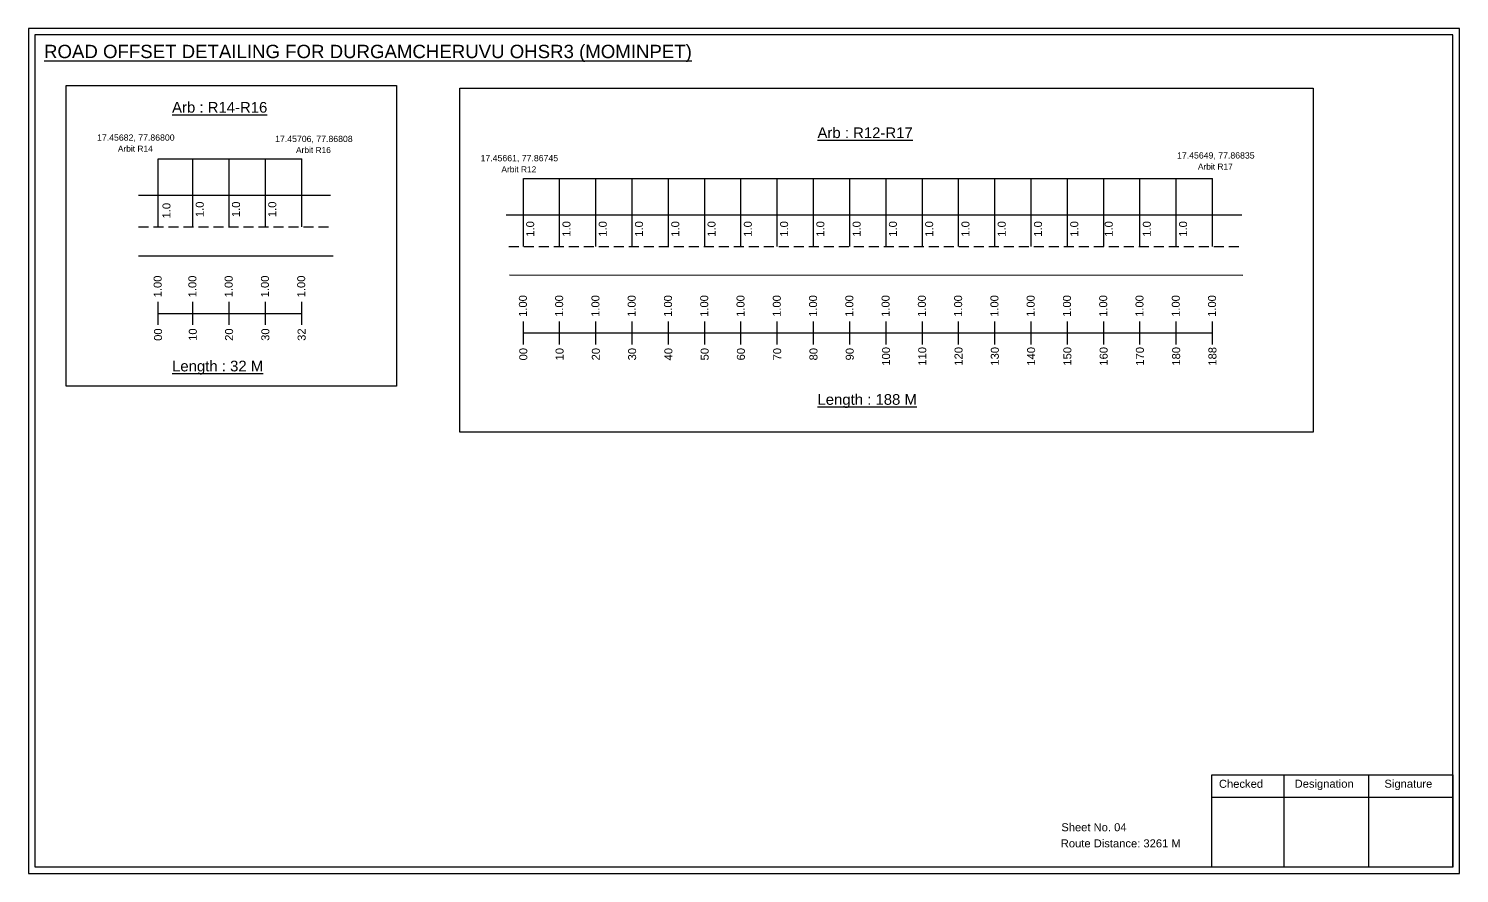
# Model space of a CAD drawing. Header units: inches. Extents: x 1512 to 7627, y 399 to 2397.
# Drawn here: x 7071 to 7607, y 498 to 814 of the extents above; entities that cross this region are included whole.
import ezdxf

# ---------------------------------------------------------------- set-up
doc = ezdxf.new("R2010")
doc.units = ezdxf.units.IN
doc.header["$MEASUREMENT"] = 0
doc.linetypes.add('DASHED2', pattern=[0.375, 0.25, -0.125])
doc.layers.add('PDF_Geometry', color=7, linetype='Continuous')
doc.layers.add('PDF_Text', color=5, linetype='Continuous')
doc.styles.add('PDF Arial', font='arial.ttf')
doc.styles.get("Standard").update_dxf_attribs({"font": 'arial.ttf'})

msp = doc.modelspace()

# ---------------------------------------------------------------- linework, layer by layer
at = {"color": 5}
for p, q in [((7119.41, 765.65), (7173.25, 765.65)), ((7256.37, 758.29), (7514.77, 758.31))]:
    msp.add_line(p, q, dxfattribs=at)
for p, q in [((7119.41, 740.11), (7119.41, 765.65)), ((7132.45, 740.11), (7132.45, 765.65)), ((7146.05, 740.11), (7146.05, 765.65)), ((7159.65, 740.11), (7159.65, 765.65)), ((7173.25, 740.11), (7173.25, 765.65)), ((7256.37, 732.77), (7256.37, 758.31)), ((7269.97, 732.77), (7269.97, 758.31)), ((7283.57, 732.77), (7283.57, 758.31)), ((7297.17, 732.77), (7297.17, 758.31)), ((7310.77, 732.77), (7310.77, 758.31)), ((7324.37, 732.77), (7324.37, 758.31)), ((7337.97, 732.77), (7337.97, 758.31)), ((7351.57, 732.77), (7351.57, 758.31)), ((7365.17, 732.77), (7365.17, 758.31)), ((7378.77, 732.77), (7378.77, 758.31)), ((7392.37, 732.77), (7392.37, 758.31)), ((7405.97, 732.77), (7405.97, 758.31)), ((7419.57, 732.77), (7419.57, 758.31)), ((7433.17, 732.77), (7433.17, 758.31)), ((7446.77, 732.77), (7446.77, 758.31)), ((7460.37, 732.77), (7460.37, 758.31)), ((7473.97, 732.77), (7473.97, 758.31)), ((7487.57, 732.77), (7487.57, 758.31)), ((7501.17, 732.77), (7501.17, 758.31)), ((7514.77, 732.77), (7514.77, 758.31)), ((7112.07, 751.99), (7184.1, 751.99)), ((7249.95, 744.65), (7525.75, 744.65)), ((7112.07, 729.31), (7185.1, 729.31)), ((7251.2, 722.09), (7526.2, 722.05))]:
    msp.add_line(p, q)
at = {"linetype": 'DASHED2', "ltscale": 15}
for p, q in [((7112.07, 740.11), (7184.6, 740.11)), ((7250.91, 732.77), (7524.95, 732.81))]:
    msp.add_line(p, q, dxfattribs=at)
at = {"color": 217, "true_color": 0x93278f}
for p, q in [((7119.41, 703.41), (7119.41, 711.97)), ((7132.45, 703.41), (7132.45, 711.97)), ((7146.05, 703.41), (7146.05, 711.97)), ((7159.65, 703.41), (7159.65, 711.97)), ((7173.25, 703.41), (7173.25, 711.97)), ((7119.41, 707.68), (7173.25, 707.69)), ((7256.37, 696.07), (7256.37, 704.63)), ((7269.97, 696.07), (7269.97, 704.63)), ((7283.57, 696.07), (7283.57, 704.63)), ((7297.17, 696.07), (7297.17, 704.63)), ((7310.77, 696.07), (7310.77, 704.63)), ((7324.37, 696.07), (7324.37, 704.63)), ((7337.97, 696.07), (7337.97, 704.63)), ((7351.57, 696.07), (7351.57, 704.63)), ((7365.17, 696.07), (7365.17, 704.63)), ((7378.77, 696.07), (7378.77, 704.63)), ((7392.37, 696.07), (7392.37, 704.63)), ((7405.97, 696.07), (7405.97, 704.63)), ((7419.57, 696.07), (7419.57, 704.63)), ((7433.17, 696.07), (7433.17, 704.63)), ((7446.77, 696.07), (7446.77, 704.63)), ((7460.37, 696.07), (7460.37, 704.63)), ((7473.97, 696.07), (7473.97, 704.63)), ((7487.57, 696.07), (7487.57, 704.63)), ((7501.17, 696.07), (7501.17, 704.63)), ((7514.77, 696.07), (7514.77, 704.63)), ((7256.37, 700.34), (7514.77, 700.39))]:
    msp.add_line(p, q, dxfattribs=at)
for points in [[(7084.95, 793.13), (7208.75, 793.13), (7208.75, 680.45), (7084.95, 680.45)], [(7232.51, 792.09), (7552.55, 792.09), (7552.55, 663.1), (7232.51, 663.1)]]:
    msp.add_lwpolyline(points, close=True)
at = {"layer": 'PDF_Geometry'}
for points in [[(7070.86, 814.45), (7070.86, 497.74), (7607.33, 497.74), (7607.33, 814.45)], [(7073.19, 812.12), (7073.19, 500.16), (7604.92, 500.16), (7604.92, 812.12)]]:
    msp.add_lwpolyline(points, close=True, dxfattribs=at)
at = {"layer": 'PDF_Geometry', "color": 242, "true_color": 0xcc1f26}
msp.add_lwpolyline([(7604.92, 500.06), (7514.57, 500.06), (7514.57, 534.67), (7604.92, 534.67)], close=True, dxfattribs=at)
for points in [[(7541.55, 534.67), (7541.55, 500.06)], [(7573.28, 534.67), (7573.28, 500.06)], [(7514.57, 526.3), (7604.92, 526.3)]]:
    msp.add_lwpolyline(points, dxfattribs=at)

# ---------------------------------------------------------------- texts
at = {"color": 242, "true_color": 0xcd2027}
for s, height, p in [('%%UROAD OFFSET DETAILING FOR DURGAMCHERUVU OHSR3 (MOMINPET)', 5, (7076.64, 803.38)), ('%%UArb : R14-R16', 4, (7124.65, 782.94)), ('%%UArb : R12-R17', 4, (7366.65, 773.41)), ('%%ULength : 32 M', 4, (7124.65, 685.94)), ('%%ULength : 188 M', 4, (7366.65, 673.41))]:
    msp.add_text(s, height=height, dxfattribs=at).set_placement(p)
at = {"color": 5}
for s, height, p in [('17.45682, 77.86800', 2.34, (7096.52, 772.43)), ('17.45706, 77.86808', 2.34, (7163.29, 771.93)), ('Arbit R14', 2.246, (7104.34, 768.31)), ('Arbit R16', 2.246, (7171.12, 767.8)), ('17.45649, 77.86835', 2.34, (7501.47, 765.74)), ('17.45661, 77.86745', 2.34, (7240.32, 764.71)), ('Arbit R12', 2.246, (7248.14, 760.58)), ('Arbit R17', 2.246, (7509.29, 761.61))]:
    msp.add_text(s, height=height, dxfattribs=at).set_placement(p)
for p in [(7124.05, 743.29), (7136.52, 743.79), (7150.12, 743.79), (7163.72, 743.79), (7260.43, 736.44), (7274.03, 736.44), (7287.63, 736.44), (7301.23, 736.44), (7314.83, 736.44), (7328.43, 736.44), (7342.03, 736.44), (7355.63, 736.44), (7369.23, 736.44), (7382.83, 736.44), (7396.43, 736.44), (7410.03, 736.44), (7423.63, 736.44), (7437.23, 736.44), (7450.83, 736.44), (7464.43, 736.44), (7477.35, 736.44), (7491.63, 736.44), (7505.23, 736.44)]:
    msp.add_text('1.0', height=3, rotation=90).set_placement(p)
at = {"color": 217, "true_color": 0x93278f}
for s, p in [('1.00', (7120.74, 713.71)), ('1.00', (7133.77, 713.71)), ('1.00', (7147.37, 713.71)), ('1.00', (7160.97, 713.71)), ('1.00', (7174.57, 713.71)), ('1.00', (7257.69, 706.37)), ('1.00', (7271.29, 706.37)), ('1.00', (7284.89, 706.37)), ('1.00', (7298.49, 706.37)), ('1.00', (7312.09, 706.37)), ('1.00', (7325.69, 706.37)), ('1.00', (7339.29, 706.37)), ('1.00', (7352.89, 706.37)), ('1.00', (7366.49, 706.37)), ('1.00', (7380.09, 706.37)), ('1.00', (7393.69, 706.37)), ('1.00', (7407.29, 706.37)), ('1.00', (7420.89, 706.37)), ('1.00', (7434.49, 706.37)), ('1.00', (7448.09, 706.37)), ('1.00', (7461.69, 706.37)), ('1.00', (7475.29, 706.37)), ('1.00', (7488.89, 706.37)), ('1.00', (7502.49, 706.37)), ('1.00', (7516.09, 706.37)), ('00', (7120.89, 697.39)), ('10', (7133.92, 697.39)), ('20', (7147.52, 697.39)), ('30', (7161.12, 697.39)), ('32', (7174.72, 697.39)), ('00', (7257.84, 690.05)), ('10', (7271.44, 690.05)), ('20', (7285.04, 690.05)), ('30', (7298.64, 690.05)), ('40', (7312.24, 690.05)), ('50', (7325.84, 690.05)), ('60', (7339.44, 690.05)), ('70', (7353.04, 690.05)), ('80', (7366.64, 690.05)), ('90', (7380.24, 690.05)), ('100', (7393.84, 688.09)), ('110', (7407.44, 688.09)), ('120', (7421.04, 688.09)), ('130', (7434.64, 688.09)), ('140', (7448.24, 688.09)), ('150', (7461.84, 688.09)), ('160', (7475.44, 688.09)), ('170', (7489.04, 688.09)), ('180', (7502.64, 688.09)), ('188', (7516.24, 688.09))]:
    msp.add_text(s, height=3, rotation=90, dxfattribs=at).set_placement(p)
for s, p in [('Sheet No. 04', (7458.07, 513.53)), ('Route Distance: 3261 M', (7457.88, 507.49))]:
    msp.add_text(s, height=3).set_placement(p)
at = {"layer": 'PDF_Text', "color": 7, "attachment_point": 7, "style": 'PDF Arial'}
for s, insert, char_height in [('Checked', (7517.18, 529.78), 3.001), ('Designation', (7545.56, 528.95), 3.0006), ('Signature', (7579.24, 528.95), 3.001)]:
    msp.add_mtext(s, dxfattribs=dict(at, insert=insert, char_height=char_height))

doc.saveas('drawing.dxf')
